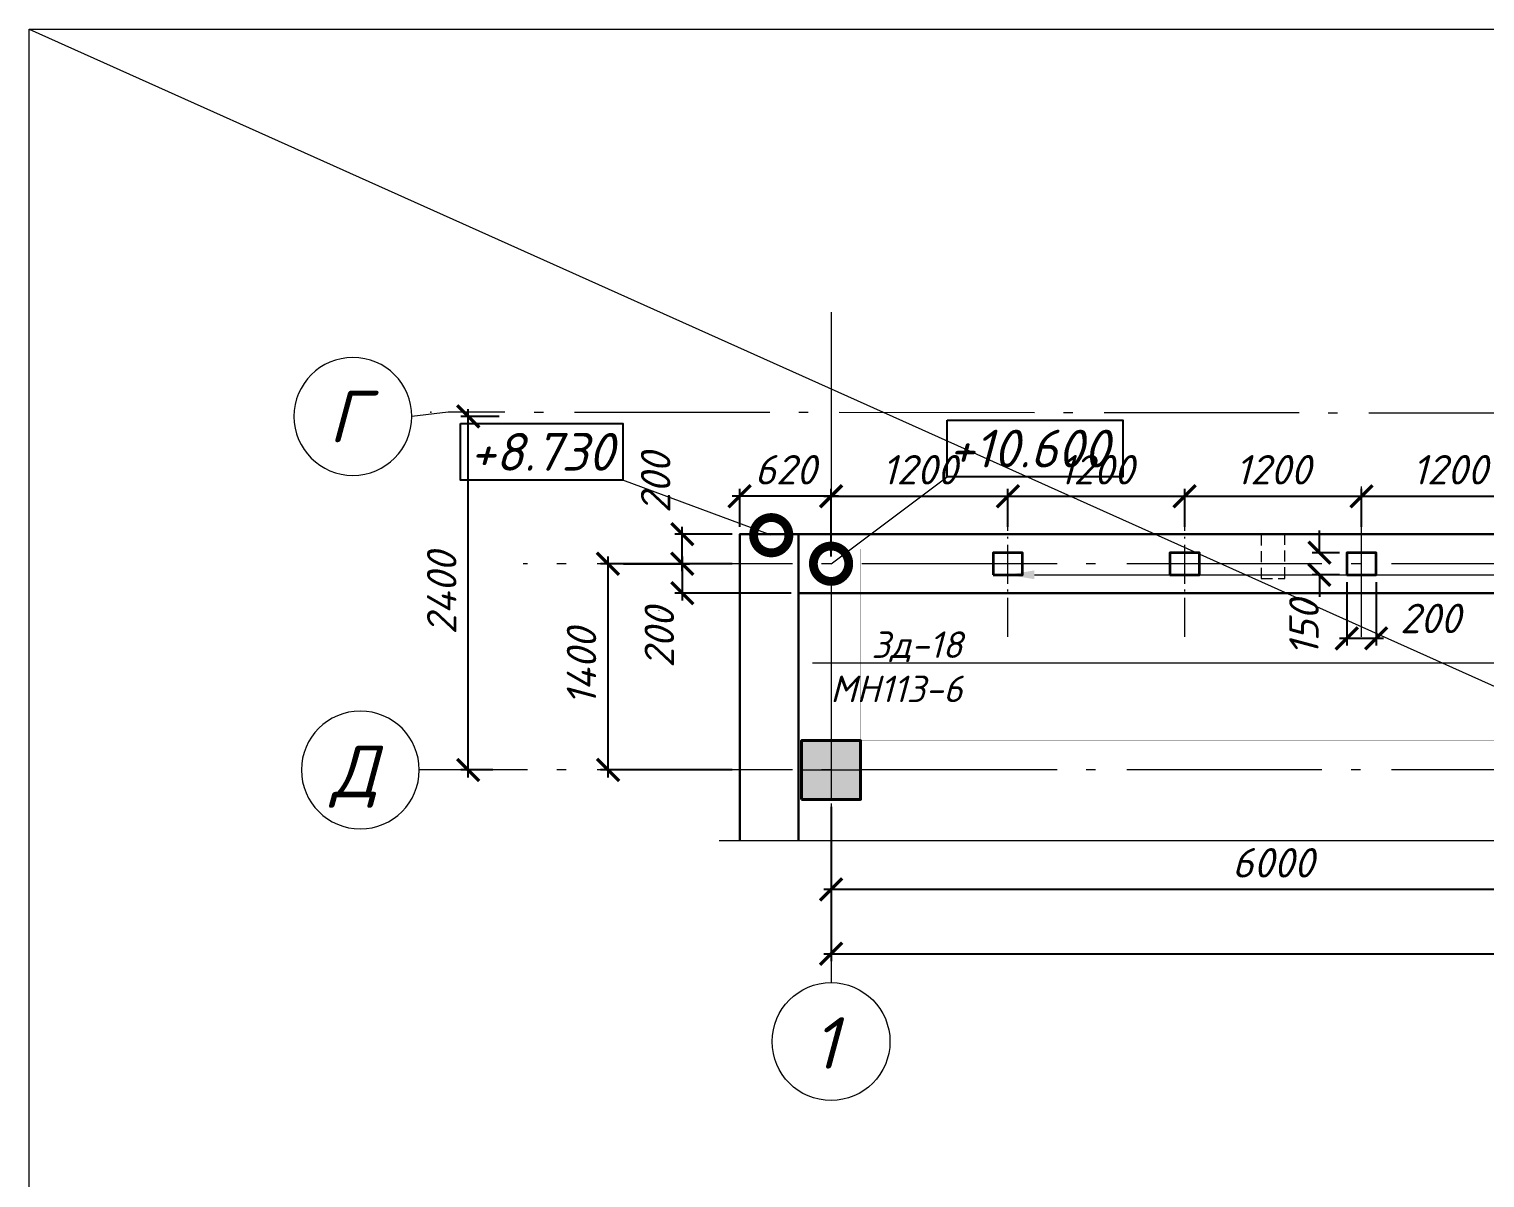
# Model space of a CAD drawing. Header units: millimetres. Extents: x -261261 to 40490, y -238222 to -44846.
# Drawn here: x -220095 to -210213, y -106135 to -98337 of the extents above; entities that cross this region are included whole.
import ezdxf
from ezdxf import colors
from ezdxf.entities.mleader import LeaderData, LeaderLine
from ezdxf.enums import TextEntityAlignment as Align
from ezdxf.math import Vec2, Vec3

# ---------------------------------------------------------------- set-up
doc = ezdxf.new("R2010")
doc.units = ezdxf.units.MM
doc.header["$MEASUREMENT"] = 0
for name, pattern in [('Double Dashed', [1797.222233, 1325, -211.666656, 63.333344, -197.222233]), ('IWC-GIB-5-NPK-M2-A-5-A1-2100$0$HIDDEN', [9.525, 6.35, -3.175]), ('штриховаяX2', [38.1, 25.4, -12.7])]:
    doc.linetypes.add(name, pattern=pattern)
doc.layers.get('0').update_dxf_attribs({"lineweight": 5})
for name, color, linetype, lineweight in [('#Бетон', 10, 'Continuous', 35), ('#Выноски', 150, 'Continuous', 15), ('#Оси', 7, 'Continuous', 5), ('колонны_Ном._пера__94', 252, 'Continuous', 13), ('колонны_Ном._пера__99', 7, 'Continuous', 40), ('оси_Ном._пера__96', 7, 'Continuous', 5), ('оси_Ном._пера__97', 7, 'Continuous', 20), ('размеры', 7, 'Continuous', 5)]:
    doc.layers.add(name, color=color, linetype=linetype, lineweight=lineweight)
for name, color, linetype in [('#стены наруж', 7, 'Continuous'), ('колонны', 7, 'Continuous'), ('текст', 7, 'Continuous')]:
    doc.layers.add(name, color=color, linetype=linetype)
doc.styles.add('GOST 2.304', font='isocpeui.ttf')
doc.styles.get("Standard").update_dxf_attribs({"font": 'isocpeui.ttf'})
doc.styles.add('STEP PR', font='isocpeui.ttf')
doc.dimstyles.get("Standard").update_dxf_attribs({"dimtxt": 200, "dimasz": 150, "dimexe": 50, "dimexo": 50, "dimgap": 80, "dimtad": 1, "dimdec": 0, "dimzin": 0, "dimdsep": 46, "dimtxsty": 'Standard', "dimblk": 'ARCHTICK', "dimcen": 5, "dimdle": 50, "dimadec": 0, "dimazin": 0, "dimtfac": 1, "dimtdec": 0, "dimtofl": 0, "dimtmove": 1, "dimatfit": 3, "dimfxl": 1, "dimtolj": 1, "dimtzin": 0, "dimarcsym": 0})

# ---------------------------------------------------------------- blocks, each defined once
blk = doc.blocks.new('_ArchTick')
at = {"color": 0, "linetype": 'ByBlock', "const_width": 0.15}
blk.add_lwpolyline([(-0.5, -0.5), (0.5, 0.5)], dxfattribs=at)
blk = doc.blocks.new('*D281')
at = {"layer": 'Defpoints', "color": 0, "transparency": 16777216}
for p in [(-217114.1, -100965.8), (-216853.2, -100965.8), (-216897.8, -103365.8)]:
    blk.add_point(p, dxfattribs=at)
at = {"layer": 'размеры', "color": 0, "lineweight": -2, "transparency": 16777216}
for p, q in [((-216903.2, -100965.8), (-217164.1, -100965.8)), ((-217114.1, -103415.8), (-217114.1, -100915.8)), ((-216947.8, -103365.8), (-217164.1, -103365.8))]:
    blk.add_line(p, q, dxfattribs=at)
at = {"layer": 'размеры', "color": 0, "lineweight": -2, "transparency": 16777216, "xscale": 150, "yscale": 150, "zscale": 150}
for p, rotation in [((-217114.1, -100965.8), 90), ((-217114.1, -103365.8), 270)]:
    blk.add_blockref('_ArchTick', p, dxfattribs=dict(at, rotation=rotation))
at = {"layer": 'размеры', "color": 0, "transparency": 16777216, "insert": (-217294.1, -102165.8), "char_height": 200, "attachment_point": 5, "rotation": 90, "style": 'STEP PR'}
blk.add_mtext('\\A1;2400', dxfattribs=at)
blk = doc.blocks.new('Колонна_15_1', base_point=(22379, 71855.7))
at = {"layer": 'колонны_Ном._пера__94', "linetype": 'Continuous', "true_color": 0x7d7d7d}
blk.add_hatch(color=8, dxfattribs=at).paths.add_polyline_path([(22179, 71646.7), (22579, 71646.7), (22579, 72046.7), (22179, 72046.7)])
blk.add_hatch(color=8, dxfattribs=at).paths.add_polyline_path([(22179, 71646.7), (22579, 71646.7), (22579, 72046.7), (22179, 72046.7)])
at = {"layer": 'колонны_Ном._пера__99', "linetype": 'Continuous', "flags": 128}
blk.add_lwpolyline([(22179, 71646.7), (22579, 71646.7), (22579, 72046.7), (22179, 72046.7)], close=True, dxfattribs=at)
at = {"layer": 'колонны_Ном._пера__99', "color": 8, "linetype": 'Continuous', "true_color": 0x737373, "flags": 128}
blk.add_lwpolyline([(22179, 71646.7), (22579, 71646.7), (22579, 72046.7), (22179, 72046.7)], close=True, dxfattribs=at)
at = {"layer": 'оси_Ном._пера__96', "color": 253, "lineweight": 5, "true_color": 0x9c9c9c}
for points in [[(22379.3, 72046.7), (22379.3, 71646.7)], [(22379.3, 72046.7), (22379.3, 71646.7)], [(22179, 71846.7), (22579, 71846.7)], [(22179, 71846.7), (22579, 71846.7)]]:
    blk.add_lwpolyline(points, dxfattribs=at)
blk = doc.blocks.new('*U282')
at = {"color": 0, "linetype": 'ByBlock', "lineweight": -2}
blk.add_line((205.507, 0), (103.379, 0), dxfattribs=at)
blk = doc.blocks.new('*D284')
at = {"layer": 'Defpoints', "color": 0, "transparency": 16777216}
for p in [(-216165.2, -101965.8), (-215271.5, -101965.8), (-215271.5, -103365.8)]:
    blk.add_point(p, dxfattribs=at)
at = {"layer": 'размеры', "color": 0, "lineweight": -2, "transparency": 16777216}
for p, q in [((-215321.5, -101965.8), (-216215.2, -101965.8)), ((-216165.2, -103415.8), (-216165.2, -101915.8)), ((-215321.5, -103365.8), (-216215.2, -103365.8))]:
    blk.add_line(p, q, dxfattribs=at)
at = {"layer": 'размеры', "color": 0, "lineweight": -2, "transparency": 16777216, "xscale": 150, "yscale": 150, "zscale": 150}
for p, rotation in [((-216165.2, -101965.8), 90), ((-216165.2, -103365.8), 270)]:
    blk.add_blockref('_ArchTick', p, dxfattribs=dict(at, rotation=rotation))
at = {"layer": 'размеры', "color": 0, "transparency": 16777216, "insert": (-216345.2, -102665.8), "char_height": 200, "attachment_point": 5, "rotation": 90, "style": 'STEP PR'}
blk.add_mtext('\\A1;1400', dxfattribs=at)
blk = doc.blocks.new('*D285')
at = {"layer": 'Defpoints', "color": 0, "transparency": 16777216}
for p in [(-213450.9, -101507.8), (-214651.2, -101765.8), (-213450.9, -101765.8)]:
    blk.add_point(p, dxfattribs=at)
at = {"layer": 'размеры', "color": 0, "lineweight": -2, "transparency": 16777216}
for p, q in [((-214651.2, -101715.8), (-214651.2, -101457.8)), ((-213450.9, -101715.8), (-213450.9, -101457.8)), ((-214701.2, -101507.8), (-213400.9, -101507.8))]:
    blk.add_line(p, q, dxfattribs=at)
at = {"layer": 'размеры', "color": 0, "lineweight": -2, "transparency": 16777216, "xscale": 150, "yscale": 150, "zscale": 150, "rotation": 180}
blk.add_blockref('_ArchTick', (-214651.2, -101507.8), dxfattribs=at)
at = {"layer": 'размеры', "color": 0, "lineweight": -2, "transparency": 16777216, "xscale": 150, "yscale": 150, "zscale": 150}
blk.add_blockref('_ArchTick', (-213450.9, -101507.8), dxfattribs=at)
at = {"layer": 'размеры', "color": 0, "transparency": 16777216, "insert": (-214051, -101327.8), "char_height": 200, "attachment_point": 5, "style": 'STEP PR'}
blk.add_mtext('\\A1;1200', dxfattribs=at)
blk = doc.blocks.new('*D286')
at = {"layer": 'Defpoints', "color": 0, "transparency": 16777216}
for p in [(-212250.9, -101507.8), (-213450.9, -101765.8), (-212250.9, -101765.8)]:
    blk.add_point(p, dxfattribs=at)
at = {"layer": 'размеры', "color": 0, "lineweight": -2, "transparency": 16777216}
for p, q in [((-213450.9, -101715.8), (-213450.9, -101457.8)), ((-212250.9, -101715.8), (-212250.9, -101457.8)), ((-213500.9, -101507.8), (-212200.9, -101507.8))]:
    blk.add_line(p, q, dxfattribs=at)
at = {"layer": 'размеры', "color": 0, "lineweight": -2, "transparency": 16777216, "xscale": 150, "yscale": 150, "zscale": 150, "rotation": 180}
blk.add_blockref('_ArchTick', (-213450.9, -101507.8), dxfattribs=at)
at = {"layer": 'размеры', "color": 0, "lineweight": -2, "transparency": 16777216, "xscale": 150, "yscale": 150, "zscale": 150}
blk.add_blockref('_ArchTick', (-212250.9, -101507.8), dxfattribs=at)
at = {"layer": 'размеры', "color": 0, "transparency": 16777216, "insert": (-212850.9, -101327.8), "char_height": 200, "attachment_point": 5, "style": 'STEP PR'}
blk.add_mtext('\\A1;1200', dxfattribs=at)
blk = doc.blocks.new('*D287')
at = {"layer": 'Defpoints', "color": 0, "transparency": 16777216}
for p in [(-211050.9, -101507.8), (-212250.9, -101765.8), (-211050.9, -101765.8)]:
    blk.add_point(p, dxfattribs=at)
at = {"layer": 'размеры', "color": 0, "lineweight": -2, "transparency": 16777216}
for p, q in [((-212250.9, -101715.8), (-212250.9, -101457.8)), ((-211050.9, -101715.8), (-211050.9, -101457.8)), ((-212300.9, -101507.8), (-211000.9, -101507.8))]:
    blk.add_line(p, q, dxfattribs=at)
at = {"layer": 'размеры', "color": 0, "lineweight": -2, "transparency": 16777216, "xscale": 150, "yscale": 150, "zscale": 150, "rotation": 180}
blk.add_blockref('_ArchTick', (-212250.9, -101507.8), dxfattribs=at)
at = {"layer": 'размеры', "color": 0, "lineweight": -2, "transparency": 16777216, "xscale": 150, "yscale": 150, "zscale": 150}
blk.add_blockref('_ArchTick', (-211050.9, -101507.8), dxfattribs=at)
at = {"layer": 'размеры', "color": 0, "transparency": 16777216, "insert": (-211650.9, -101327.8), "char_height": 200, "attachment_point": 5, "style": 'STEP PR'}
blk.add_mtext('\\A1;1200', dxfattribs=at)
blk = doc.blocks.new('*D288')
at = {"layer": 'Defpoints', "color": 0, "transparency": 16777216}
for p in [(-209850.9, -101507.8), (-211050.9, -101765.8), (-209850.9, -101765.8)]:
    blk.add_point(p, dxfattribs=at)
at = {"layer": 'размеры', "color": 0, "lineweight": -2, "transparency": 16777216}
for p, q in [((-211050.9, -101715.8), (-211050.9, -101457.8)), ((-209850.9, -101715.8), (-209850.9, -101457.8)), ((-211100.9, -101507.8), (-209800.9, -101507.8))]:
    blk.add_line(p, q, dxfattribs=at)
at = {"layer": 'размеры', "color": 0, "lineweight": -2, "transparency": 16777216, "xscale": 150, "yscale": 150, "zscale": 150, "rotation": 180}
blk.add_blockref('_ArchTick', (-211050.9, -101507.8), dxfattribs=at)
at = {"layer": 'размеры', "color": 0, "lineweight": -2, "transparency": 16777216, "xscale": 150, "yscale": 150, "zscale": 150}
blk.add_blockref('_ArchTick', (-209850.9, -101507.8), dxfattribs=at)
at = {"layer": 'размеры', "color": 0, "transparency": 16777216, "insert": (-210450.9, -101327.8), "char_height": 200, "attachment_point": 5, "style": 'STEP PR'}
blk.add_mtext('\\A1;1200', dxfattribs=at)
blk = doc.blocks.new('*D319')
at = {"layer": 'Defpoints', "color": 0, "transparency": 16777216}
for p in [(-215271.5, -101507.8), (-215271.5, -101765.8), (-214651.2, -101965.8)]:
    blk.add_point(p, dxfattribs=at)
at = {"layer": 'размеры', "color": 0, "lineweight": -2, "transparency": 16777216}
for p, q in [((-215271.5, -101715.8), (-215271.5, -101457.8)), ((-214651.2, -101915.8), (-214651.2, -101457.8)), ((-214601.2, -101507.8), (-215321.5, -101507.8))]:
    blk.add_line(p, q, dxfattribs=at)
at = {"layer": 'размеры', "color": 0, "lineweight": -2, "transparency": 16777216, "xscale": 150, "yscale": 150, "zscale": 150, "rotation": 180}
blk.add_blockref('_ArchTick', (-215271.5, -101507.8), dxfattribs=at)
at = {"layer": 'размеры', "color": 0, "lineweight": -2, "transparency": 16777216, "xscale": 150, "yscale": 150, "zscale": 150}
blk.add_blockref('_ArchTick', (-214651.2, -101507.8), dxfattribs=at)
at = {"layer": 'размеры', "color": 0, "transparency": 16777216, "insert": (-214961.3, -101327.8), "char_height": 200, "attachment_point": 5, "style": 'STEP PR'}
blk.add_mtext('\\A1;620', dxfattribs=at)
blk = doc.blocks.new('*D320')
at = {"layer": 'Defpoints', "color": 0, "transparency": 16777216}
for p in [(-215661, -101765.8), (-215271.5, -101765.8), (-216109.8, -101965.8)]:
    blk.add_point(p, dxfattribs=at)
at = {"layer": 'размеры', "color": 0, "lineweight": -2, "transparency": 16777216}
for p, q in [((-215321.5, -101765.8), (-215711, -101765.8)), ((-215661, -102015.8), (-215661, -101715.8)), ((-216059.8, -101965.8), (-215611, -101965.8))]:
    blk.add_line(p, q, dxfattribs=at)
at = {"layer": 'размеры', "color": 0, "lineweight": -2, "transparency": 16777216, "xscale": 150, "yscale": 150, "zscale": 150}
for p, rotation in [((-215661, -101765.8), 90), ((-215661, -101965.8), 270)]:
    blk.add_blockref('_ArchTick', p, dxfattribs=dict(at, rotation=rotation))
at = {"layer": 'размеры', "color": 0, "transparency": 16777216, "insert": (-215842.1, -101416.9), "char_height": 200, "attachment_point": 5, "rotation": 90, "style": 'STEP PR'}
blk.add_mtext('\\A1;200', dxfattribs=at)
blk = doc.blocks.new('*D321')
at = {"layer": 'Defpoints', "color": 0, "transparency": 16777216}
for p in [(-215271.5, -101965.8), (-215661, -102165.8), (-214871.5, -102165.8)]:
    blk.add_point(p, dxfattribs=at)
at = {"layer": 'размеры', "color": 0, "lineweight": -2, "transparency": 16777216}
for p, q in [((-215321.5, -101965.8), (-215711, -101965.8)), ((-215661, -101915.8), (-215661, -102215.8)), ((-214921.5, -102165.8), (-215711, -102165.8))]:
    blk.add_line(p, q, dxfattribs=at)
at = {"layer": 'размеры', "color": 0, "lineweight": -2, "transparency": 16777216, "xscale": 150, "yscale": 150, "zscale": 150}
for p, rotation in [((-215661, -101965.8), 90), ((-215661, -102165.8), 270)]:
    blk.add_blockref('_ArchTick', p, dxfattribs=dict(at, rotation=rotation))
at = {"layer": 'размеры', "color": 0, "transparency": 16777216, "insert": (-215817.1, -102467.1), "char_height": 200, "attachment_point": 5, "rotation": 90, "style": 'STEP PR'}
blk.add_mtext('\\A1;200', dxfattribs=at)
blk = doc.blocks.new('*D322')
at = {"layer": 'Defpoints', "color": 0, "transparency": 16777216}
for p in [(-211150.9, -102040.8), (-210950.9, -102040.8), (-210950.9, -102471.9)]:
    blk.add_point(p, dxfattribs=at)
at = {"layer": 'размеры', "color": 0, "lineweight": -2, "transparency": 16777216}
for p, q in [((-211150.9, -102090.8), (-211150.9, -102521.9)), ((-210950.9, -102090.8), (-210950.9, -102521.9)), ((-211200.9, -102471.9), (-210900.9, -102471.9))]:
    blk.add_line(p, q, dxfattribs=at)
at = {"layer": 'размеры', "color": 0, "lineweight": -2, "transparency": 16777216, "xscale": 150, "yscale": 150, "zscale": 150, "rotation": 180}
blk.add_blockref('_ArchTick', (-211150.9, -102471.9), dxfattribs=at)
at = {"layer": 'размеры', "color": 0, "lineweight": -2, "transparency": 16777216, "xscale": 150, "yscale": 150, "zscale": 150}
blk.add_blockref('_ArchTick', (-210950.9, -102471.9), dxfattribs=at)
at = {"layer": 'размеры', "color": 0, "transparency": 16777216, "insert": (-210583.9, -102337.1), "char_height": 200, "attachment_point": 5, "style": 'STEP PR'}
blk.add_mtext('\\A1;200', dxfattribs=at)
blk = doc.blocks.new('*D323')
at = {"layer": 'Defpoints', "color": 0, "transparency": 16777216}
for p in [(-211150.9, -101890.8), (-211336.2, -102040.8), (-211150.9, -102040.8)]:
    blk.add_point(p, dxfattribs=at)
at = {"layer": 'размеры', "color": 0, "lineweight": -2, "transparency": 16777216}
for p, q in [((-211336.2, -101890.8), (-211336.2, -101740.8)), ((-211200.9, -101890.8), (-211386.2, -101890.8)), ((-211200.9, -102040.8), (-211386.2, -102040.8)), ((-211336.2, -102040.8), (-211336.2, -102190.8))]:
    blk.add_line(p, q, dxfattribs=at)
at = {"layer": 'размеры', "color": 0, "lineweight": -2, "transparency": 16777216, "xscale": 150, "yscale": 150, "zscale": 150}
for p, rotation in [((-211336.2, -101890.8), 270), ((-211336.2, -102040.8), 90)]:
    blk.add_blockref('_ArchTick', p, dxfattribs=dict(at, rotation=rotation))
at = {"layer": 'размеры', "color": 0, "transparency": 16777216, "insert": (-211441.4, -102401.9), "char_height": 200, "attachment_point": 5, "rotation": 90, "style": 'STEP PR'}
blk.add_mtext('\\A1;150', dxfattribs=at)
blk = doc.blocks.new('*D324')
at = {"layer": 'Defpoints', "color": 0, "transparency": 16777216}
for p in [(-214651.2, -103845.4), (-208651.2, -103845.4), (-208651.2, -104175.9)]:
    blk.add_point(p, dxfattribs=at)
at = {"layer": 'размеры', "color": 0, "lineweight": -2, "transparency": 16777216}
for p, q in [((-214651.2, -103895.4), (-214651.2, -104225.9)), ((-208651.2, -103895.4), (-208651.2, -104225.9)), ((-214701.2, -104175.9), (-208601.2, -104175.9))]:
    blk.add_line(p, q, dxfattribs=at)
at = {"layer": 'размеры', "color": 0, "lineweight": -2, "transparency": 16777216, "xscale": 150, "yscale": 150, "zscale": 150, "rotation": 180}
blk.add_blockref('_ArchTick', (-214651.2, -104175.9), dxfattribs=at)
at = {"layer": 'размеры', "color": 0, "lineweight": -2, "transparency": 16777216, "xscale": 150, "yscale": 150, "zscale": 150}
blk.add_blockref('_ArchTick', (-208651.2, -104175.9), dxfattribs=at)
at = {"layer": 'размеры', "color": 0, "transparency": 16777216, "insert": (-211651.2, -103995.9), "char_height": 200, "attachment_point": 5, "style": 'STEP PR'}
blk.add_mtext('\\A1;6000', dxfattribs=at)
blk = doc.blocks.new('*D330')
at = {"layer": 'Defpoints', "color": 0, "transparency": 16777216}
for p in [(-214651.2, -103565.8), (-184651.2, -103565.8), (-184651.2, -104613)]:
    blk.add_point(p, dxfattribs=at)
at = {"layer": 'размеры', "color": 0, "lineweight": -2, "transparency": 16777216}
for p, q in [((-214651.2, -103615.8), (-214651.2, -104663)), ((-184651.2, -103615.8), (-184651.2, -104663)), ((-214701.2, -104613), (-184601.2, -104613))]:
    blk.add_line(p, q, dxfattribs=at)
at = {"layer": 'размеры', "color": 0, "lineweight": -2, "transparency": 16777216, "xscale": 150, "yscale": 150, "zscale": 150, "rotation": 180}
blk.add_blockref('_ArchTick', (-214651.2, -104613), dxfattribs=at)
at = {"layer": 'размеры', "color": 0, "lineweight": -2, "transparency": 16777216, "xscale": 150, "yscale": 150, "zscale": 150}
blk.add_blockref('_ArchTick', (-184651.2, -104613), dxfattribs=at)
at = {"layer": 'размеры', "color": 0, "transparency": 16777216, "insert": (-199651.2, -104433), "char_height": 200, "attachment_point": 5}
blk.add_mtext('\\A1;30000', dxfattribs=at)
blk = doc.blocks.new('_DotSmall')
at = {"color": 0, "linetype": 'ByBlock', "const_width": 0.5}
blk.add_lwpolyline([(-0.0625, 0, 1), (0.0625, 0, 1)], format="xyb", close=True, dxfattribs=at)

msp = doc.modelspace()

# ---------------------------------------------------------------- linework, layer by layer
at = {"layer": '#Бетон', "linetype": 'штриховаяX2', "lineweight": 9, "ltscale": 3}
msp.add_lwpolyline([(-211571.3, -102065.7), (-211571.3, -101765.7), (-211731.3, -101765.7), (-211731.3, -102065.7)], close=True, dxfattribs=at)
at = {"layer": '#Бетон'}
for points in [[(-213550.9, -102040.8), (-213350.9, -102040.8), (-213350.9, -101890.8), (-213550.9, -101890.8)], [(-212350.9, -102040.8), (-212150.9, -102040.8), (-212150.9, -101890.8), (-212350.9, -101890.8)], [(-211150.9, -102040.8), (-210950.9, -102040.8), (-210950.9, -101890.8), (-211150.9, -101890.8)]]:
    msp.add_lwpolyline(points, close=True, dxfattribs=at)
at = {"layer": '#стены наруж', "lineweight": 30}
for points in [[(-184351.2, -101765.8), (-184351.2, -101765.8), (-184351.2, -101765.8), (-184351.2, -101765.8), (-184351.2, -101765.8), (-215271.5, -101765.8), (-215271.5, -103845.4)], [(-214871.5, -103845.4), (-214871.5, -102165.8), (-184351.2, -102165.8), (-184351.2, -101765.8)], [(-214871.5, -102165.8), (-214871.5, -101765.8)]]:
    msp.add_lwpolyline(points, dxfattribs=at)
msp.add_lwpolyline([(-220094.7, -98336.6), (-172624.4, -98336.6), (-172624.4, -119626.1), (-220094.7, -119626.1)], close=True)
msp.add_lwpolyline([(-220094.7, -98336.6), (-172624.4, -119626.1)])
at = {"layer": 'Defpoints', "color": 8, "linetype": 'штриховаяX2', "lineweight": 5, "ltscale": 5, "true_color": 0x737373, "const_width": 0.5}
for points in [[(-214851.5, -103165.8), (-214451.5, -103165.8), (-214451.5, -101865.8), (-214851.5, -101865.8)], [(-214451.5, -103165.8), (-196856.7, -103165.8), (-196856.7, -103565.8), (-214451.5, -103565.8)]]:
    msp.add_lwpolyline(points, close=True, dxfattribs=at)
at = {"layer": 'оси_Ном._пера__96', "linetype": 'Double Dashed', "lineweight": 5}
for p, q in [((-214651.2, -100259.2), (-214651.2, -104178.5)), ((-214651.2, -104073.5), (-214651.2, -104809.5))]:
    msp.add_line(p, q, dxfattribs=at)
at = {"layer": 'оси_Ном._пера__96', "linetype": 'Double Dashed'}
for p, q in [((-217249.4, -100937.7), (-217496.8, -100965.8)), ((-182717.5, -100965.8), (-217249.4, -100937.7)), ((-184360.7, -101965.8), (-216741.4, -101965.8)), ((-217041.5, -103365.8), (-217446.3, -103365.8)), ((-184360.7, -103365.8), (-217041.5, -103365.8))]:
    msp.add_line(p, q, dxfattribs=at)
at = {"layer": 'оси_Ном._пера__96', "linetype": 'Double Dashed', "ltscale": 0.2}
for points in [[(-213450.9, -102461.5), (-213450.9, -101442)], [(-212250.9, -102461.5), (-212250.9, -101442)]]:
    msp.add_lwpolyline(points, dxfattribs=at)
at = {"layer": 'оси_Ном._пера__96', "linetype": 'Double Dashed'}
for p in [(-217367.8, -100937.7), (-217367.8, -100937.7), (-217041.5, -103365.8), (-217041.5, -103365.8), (-214651.2, -104073.5), (-214651.2, -104073.5)]:
    msp.add_point(p, dxfattribs=at)
at = {"layer": 'оси_Ном._пера__97', "linetype": 'Continuous'}
for centre, major_axis, start_param, end_param in [((-217896.8, -100965.8), (-282.8, 282.8), 0.785398, 7.068583), ((-217846.3, -103365.8), (-282.8, 282.8), 0.785398, 7.068583), ((-214651.2, -105209.5), (282.8, 282.8), 3.926991, 10.210176)]:
    msp.add_ellipse(centre, major_axis=major_axis, ratio=1, start_param=start_param, end_param=end_param, dxfattribs=at)
at = {"layer": 'размеры'}
msp.add_lwpolyline([(-211050.9, -102461.5), (-211050.9, -101442)], dxfattribs=at)
at = {"layer": 'размеры', "color": 20, "linetype": 'IWC-GIB-5-NPK-M2-A-5-A1-2100$0$HIDDEN', "lineweight": 5, "ltscale": 30}
msp.add_lwpolyline([(-215820.4, -102280.5), (-215820.4, -102282.1)], dxfattribs=at)
at = {"layer": 'текст'}
for points in [[(-217165.9, -101014.1), (-216063.9, -101014.1), (-216063.9, -101398.1), (-217165.9, -101398.1), (-217165.9, -101014.1)], [(-213864, -100992), (-212671.5, -100992), (-212671.5, -101376), (-213864, -101376), (-213864, -100992)]]:
    msp.add_lwpolyline(points, dxfattribs=at)

# ---------------------------------------------------------------- block references
at = {"xscale": -160, "yscale": 160, "zscale": 160}
msp.add_blockref('*U282', (-182530.3, -103845.4), dxfattribs=at)
at = {"layer": 'колонны'}
msp.add_blockref('Колонна_15_1', (-214651.2, -103356.8), dxfattribs=at)

# ---------------------------------------------------------------- texts
at = {"layer": '#Оси', "linetype": 'Continuous', "ltscale": 100, "style": 'GOST 2.304'}
for s, p in [('Г', (-217930.9, -100966.1)), ('Д', (-217886, -103375.4)), ('1', (-214690.9, -105219.1))]:
    msp.add_text(s, height=350, dxfattribs=at).set_placement(p, align=Align.MIDDLE_CENTER)
at = {"layer": 'текст', "style": 'STEP PR'}
for s, p in [('+8.730', (-216614.9, -101206.1)), ('+10.600', (-213308.5, -101184))]:
    msp.add_text(s, height=256, dxfattribs=at).set_placement(p, align=Align.MIDDLE_CENTER)

# ---------------------------------------------------------------- dimensions: what is measured, and where the dimension line sits
at = {"layer": 'размеры'}
for base, p1, p2, picture, middle in [((-217114.1, -100965.8), (-216897.8, -103365.8), (-216853.2, -100965.8), '*D281', (-217294.1, -102165.8)), ((-216165.2, -101965.8), (-215271.5, -103365.8), (-215271.5, -101965.8), '*D284', (-216345.2, -102665.8))]:
    dim = msp.add_linear_dim(base=base, p1=p1, p2=p2, angle=90, dimstyle='Standard', override={"dimtxsty": 'STEP PR'}, dxfattribs=at)
    dim.commit()
    dim.dimension.update_dxf_attribs({"geometry": picture, "text_midpoint": middle})
for base, p1, p2, picture, middle in [((-215661, -101765.8), (-216109.8, -101965.8), (-215271.5, -101765.8), '*D320', (-215662.1, -101416.9)), ((-211336.2, -102040.8), (-211150.9, -101890.8), (-211150.9, -102040.8), '*D323', (-211261.4, -102401.9)), ((-215661, -102165.8), (-215271.5, -101965.8), (-214871.5, -102165.8), '*D321', (-215637.1, -102467.1))]:
    dim = msp.add_linear_dim(base=base, p1=p1, p2=p2, angle=90, dimstyle='Standard', override={"dimtxsty": 'STEP PR'}, dxfattribs=at)
    dim.commit()
    dim.dimension.update_dxf_attribs({"geometry": picture, "text_midpoint": middle, "dimtype": 160})
for base, p1, p2, picture, middle in [((-215271.5, -101507.8), (-214651.2, -101965.8), (-215271.5, -101765.8), '*D319', (-214961.3, -101327.8)), ((-213450.9, -101507.8), (-214651.2, -101765.8), (-213450.9, -101765.8), '*D285', (-214051, -101327.8)), ((-212250.9, -101507.8), (-213450.9, -101765.8), (-212250.9, -101765.8), '*D286', (-212850.9, -101327.8)), ((-211050.9, -101507.8), (-212250.9, -101765.8), (-211050.9, -101765.8), '*D287', (-211650.9, -101327.8)), ((-209850.9, -101507.8), (-211050.9, -101765.8), (-209850.9, -101765.8), '*D288', (-210450.9, -101327.8)), ((-208651.2, -104175.9), (-214651.2, -103845.4), (-208651.2, -103845.4), '*D324', (-211651.2, -103995.9))]:
    dim = msp.add_linear_dim(base=base, p1=p1, p2=p2, dimstyle='Standard', override={"dimtxsty": 'STEP PR'}, dxfattribs=at)
    dim.commit()
    dim.dimension.update_dxf_attribs({"geometry": picture, "text_midpoint": middle})
dim = msp.add_linear_dim(base=(-210950.9, -102471.9), p1=(-211150.9, -102040.8), p2=(-210950.9, -102040.8), dimstyle='Standard', override={"dimtxsty": 'STEP PR'}, dxfattribs=at)
dim.commit()
dim.dimension.update_dxf_attribs({"geometry": '*D322', "text_midpoint": (-210583.9, -102517.1), "dimtype": 160})
dim = msp.add_linear_dim(base=(-184651.2, -104613), p1=(-214651.2, -103565.8), p2=(-184651.2, -103565.8), dimstyle='Standard', dxfattribs=at)
dim.commit()
dim.dimension.update_dxf_attribs({"geometry": '*D330', "text_midpoint": (-199651.2, -104433)})

# ---------------------------------------------------------------- leaders
at = {"layer": '#Выноски'}
ml = msp.add_multileader_mtext('Standard', dxfattribs=at)
ml.set_content('\\A1; ', color=256, style='STEP PR')
ml.set_leader_properties(color=256, linetype='ByLayer', lineweight=-1)
ml.set_arrow_properties(name='DOTSMALL')
ml.build(insert=Vec2(0, 0))
ml.multileader.update_dxf_attribs({"text_left_attachment_type": 6, "text_right_attachment_type": 6, "dogleg_length": 0, "arrow_head_size": 480, "scale": 0.8})
ctx = ml.context
ctx.base_point, ctx.scale, ctx.char_height, ctx.arrow_head_size, ctx.landing_gap_size, ctx.plane_origin = Vec3(-216762.1, -101398.1), 0.8, 480, 480, 200, Vec3(-160509.3, -149180)
ctx.left_attachment, ctx.right_attachment, ctx.text_align_type = 6, 6, 1
notes = []
notes.append((ctx, [(1, (1, 1, 0), (-216063.9, -101398.1), (-1, 0), 0, [(1, [(-215057.2, -101772.1)], 0, [])])]))
ctx.mtext.insert, ctx.mtext.rotation, ctx.mtext.width, ctx.mtext.defined_height, ctx.mtext.alignment, ctx.mtext.flow_direction = Vec3(-216413, -100918.1), 6.283185, 1386.881, 464.8, 2, 5
ml = msp.add_multileader_mtext('Standard', dxfattribs=at)
ml.set_content('\\A1; ', color=256, style='STEP PR')
ml.set_leader_properties(color=256, linetype='ByLayer', lineweight=-1)
ml.set_arrow_properties(name='DOTSMALL')
ml.build(insert=Vec2(0, 0))
ml.multileader.update_dxf_attribs({"text_left_attachment_type": 6, "text_right_attachment_type": 6, "dogleg_length": 0, "arrow_head_size": 480, "scale": 0.8})
ctx = ml.context
ctx.base_point, ctx.scale, ctx.char_height, ctx.arrow_head_size, ctx.landing_gap_size, ctx.plane_origin = Vec3(-213864, -101376), 0.8, 480, 480, 200, Vec3(-156954, -149010.8)
ctx.left_attachment, ctx.right_attachment, ctx.text_align_type = 6, 6, 1
notes.append((ctx, [(0, (1, 1, 0), (-213864, -101376), (1, 0), 0, [(1, [(-214651.2, -101965.8)], 0, [])])]))
ctx.mtext.insert, ctx.mtext.rotation, ctx.mtext.width, ctx.mtext.defined_height, ctx.mtext.alignment, ctx.mtext.flow_direction = Vec3(-213514.9, -100896), 6.283185, 1386.881, 464.8, 2, 5
ml = msp.add_multileader_mtext('Standard', dxfattribs=at)
ml.set_content('\\A1;Зд-18\\PМН113-6', color=256, style='STEP PR')
ml.set_leader_properties(color=256, linetype='ByLayer', lineweight=-1)
ml.build(insert=Vec2(0, 0))
ml.multileader.update_dxf_attribs({"text_left_attachment_type": 6, "text_right_attachment_type": 6, "dogleg_length": 0, "arrow_head_size": 180, "scale": 0.75})
ctx = ml.context
ctx.base_point, ctx.scale, ctx.char_height, ctx.arrow_head_size, ctx.landing_gap_size, ctx.plane_origin = Vec3(-214742.7, -102641.2), 0.75, 180, 180, 75, Vec3(-208151.9, -116336)
ctx.left_attachment, ctx.right_attachment, ctx.text_align_type = 6, 6, 2
notes.append((ctx, [(1, (1, 1, 0), (-213684.5, -102641.2), (-1, 0), 0, [(2, [(-213450.9, -102040.8), (-200250.9, -102040.8), (-200527.6, -102641.2), (-184925.9, -101965.8), (-185355.8, -102641.2)], 0, [])])]))
ctx.mtext.insert, ctx.mtext.rotation, ctx.mtext.defined_height, ctx.mtext.alignment, ctx.mtext.flow_direction = Vec3(-213759.5, -102425.2), 6.283185, 301.3, 3, 5
for ctx, leaders in notes:
    for number, flags, end, landing, length, lines in leaders:
        leader = LeaderData()
        leader.index, (leader.has_last_leader_line, leader.has_dogleg_vector, leader.attachment_direction) = number, flags
        leader.last_leader_point, leader.dogleg_vector, leader.dogleg_length = Vec3(end), Vec3(landing), length
        for number, points, colour, breaks in lines:
            line = LeaderLine()
            line.index, line.vertices, line.color, line.breaks = number, Vec3.list(points), colors.encode_raw_color(colour), breaks
            leader.lines.append(line)
        ctx.leaders.append(leader)

doc.saveas('drawing.dxf')
